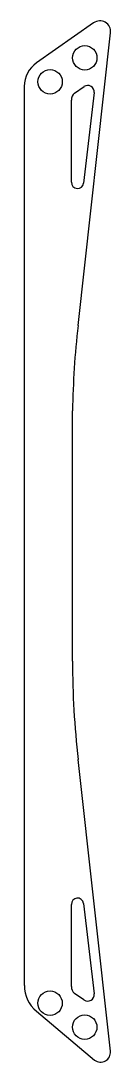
# Model space of a CAD drawing. Header units: millimetres. Extents: x 120 to 138, y -126 to 88.
import ezdxf

# ---------------------------------------------------------------- set-up
doc = ezdxf.new("R2010")
doc.units = ezdxf.units.MM

msp = doc.modelspace()

# ---------------------------------------------------------------- linework, layer by layer
at = {"layer": 'PROFILE'}
for p, q in [((134.35, 87.27), (122.65, 79.1)), ((131.17, 25.32), (137.84, 85.26)), ((120.13, 74.26), (120.13, -109.83)), ((130.46, 72.9), (132.39, 74.23)), ((134.5, 73), (132.3, 54.46)), ((129.8, 54.66), (129.8, 71.46)), ((130.03, -43.39), (130.03, 7.82)), ((137.81, -123.29), (131.19, -63.54)), ((129.79, -110.02), (129.79, -93.22)), ((132.29, -93.02), (134.49, -111.56)), ((132.38, -112.78), (130.46, -111.46)), ((122.6, -115.1), (134.56, -125.1))]:
    msp.add_line(p, q, dxfattribs=at)
for centre in [(132.55, 80.13), (125.43, 75.22), (125.42, -113.45), (132.54, -118.36)]:
    msp.add_circle(centre, 2.5, dxfattribs=at)
for centre, radius, start, end in [((135.66, 85.5), 2.2, -6.3491, 126.4377), ((126.03, 74.26), 5.9, -235.0458, -179.9808), ((131.69, 71.46), 1.89, 130.3739, 180), ((133.15, 73.12), 1.35, -5.0386, 124.5849), ((131.05, 54.61), 1.25, -182.0236, -6.7665), ((306.52, 5.16), 176.51, 173.4418, 179.1359), ((306.51, -43.39), 176.48, -179.9999, -173.4418), ((131.04, -93.17), 1.25, -353.2335, -177.9764), ((127.01, -109.83), 6.87, -180, -129.8916), ((131.68, -110.02), 1.89, -180, -130.3739), ((133.15, -111.67), 1.35, -124.5849, 5.0386), ((135.8, -123.51), 2.02, -127.972, 6.3228)]:
    msp.add_arc(centre, radius, start, end, dxfattribs=at)

doc.saveas('drawing.dxf')
